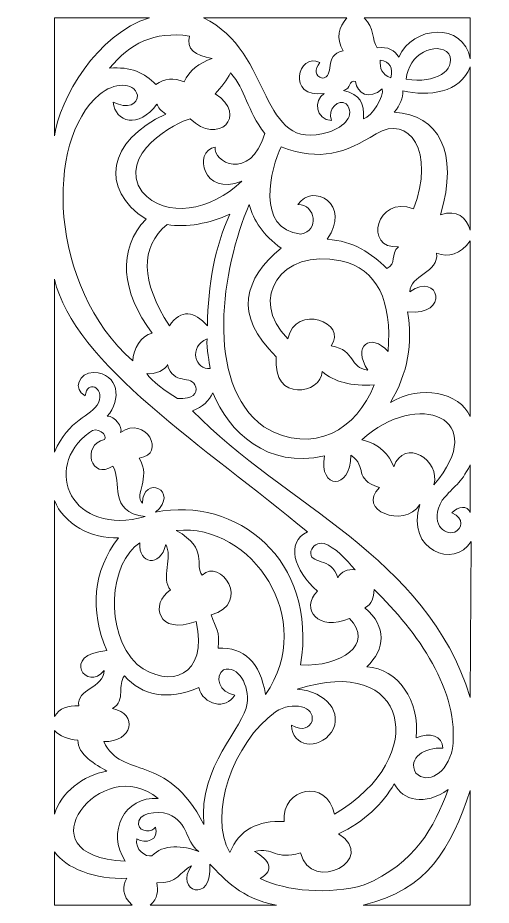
# Model space of a CAD drawing. Header units: centimetres. Extents: x -50 to 50, y -59 to 59.
# Drawn here: x 19.9 to 50.1, y 2.3 to 58.9 of the extents above; entities that cross this region are included whole.
import ezdxf

# ---------------------------------------------------------------- set-up
doc = ezdxf.new("R2010")
doc.units = ezdxf.units.CM
doc.header["$MEASUREMENT"] = 0
doc.layers.add('layer 1', color=7, linetype='Continuous')

msp = doc.modelspace()

# ---------------------------------------------------------------- linework, layer by layer
at = {"layer": 'layer 1', "color": 230, "lineweight": 9}
for points, knots in [([(28.304, 58.92267), (28.304, 58.92267), (22.23621, 58.92267), (22.23621, 58.92267), (22.23621, 58.92267), (22.23621, 58.92267), (22.23621, 51.3925), (22.23621, 51.3925), (22.23621, 51.3925), (22.5555, 53.71577), (24.94278, 57.90988), (28.304, 58.92267)], [0, 0, 0, 0, 0.25, 0.25, 0.25, 0.25, 0.5, 0.5, 0.5, 0.5, 1, 1, 1, 1]), ([(31.74334, 58.92264), (36.29212, 56.73862), (35.20465, 50.21689), (39.72137, 51.62818), (39.72137, 51.62818), (40.76379, 51.95614), (41.46827, 52.71449), (40.85925, 53.42751), (40.85925, 53.42751), (40.40723, 53.76436), (39.64242, 53.14054), (39.9195, 52.35881), (39.9195, 52.35881), (38.90958, 52.43296), (38.75293, 53.67045), (39.46132, 54.0911), (39.46132, 54.0911), (37.00696, 53.73365), (37.79131, 56.79366), (39.1765, 56.05908), (39.1765, 56.05908), (38.82459, 55.62798), (38.86587, 55.19197), (39.31891, 55.07509), (39.31891, 55.07509), (40.20018, 55.1242), (39.36018, 56.56385), (40.66249, 56.81328), (40.66249, 56.81328), (40.18765, 57.65394), (40.39579, 58.31913), (40.9119, 58.90829), (40.9119, 58.90829), (40.9119, 58.90829), (31.74334, 58.92264), (31.74334, 58.92264)], [0, 0, 0, 0, 0.1, 0.1, 0.1, 0.1, 0.2, 0.2, 0.2, 0.2, 0.3, 0.3, 0.3, 0.3, 0.4, 0.4, 0.4, 0.4, 0.5, 0.5, 0.5, 0.5, 0.6, 0.6, 0.6, 0.6, 0.7, 0.7, 0.7, 0.7, 0.8, 0.8, 0.8, 0.8, 1, 1, 1, 1]), ([(42.00917, 58.90876), (42.67787, 58.28027), (42.48283, 57.52427), (42.84195, 57.00183), (42.84195, 57.00183), (43.54577, 57.10601), (43.9544, 56.84282), (44.22887, 56.41261), (44.22887, 56.41261), (45.0957, 58.42382), (48.34023, 58.67207), (48.78603, 56.31126), (48.78603, 56.31126), (48.78603, 56.31126), (48.78358, 58.92231), (48.78358, 58.92231), (48.78358, 58.92231), (48.78358, 58.92231), (42.00917, 58.90876), (42.00917, 58.90876)], [0, 0, 0, 0, 0.16666667, 0.16666667, 0.16666667, 0.16666667, 0.33333333, 0.33333333, 0.33333333, 0.33333333, 0.5, 0.5, 0.5, 0.5, 0.66666667, 0.66666667, 0.66666667, 0.66666667, 1, 1, 1, 1]), ([(25.75305, 55.70555), (27.07858, 55.82393), (28.00215, 55.39872), (28.70027, 54.66853), (28.70027, 54.66853), (29.25647, 55.03287), (29.85292, 55.12913), (30.50822, 54.83351), (30.50822, 54.83351), (30.85134, 55.55925), (31.46532, 56.04435), (32.3038, 56.33012), (32.3038, 56.33012), (31.20167, 56.49606), (30.63617, 56.93011), (30.85496, 57.75602), (30.85496, 57.75602), (28.59294, 58.07026), (27.03265, 57.28462), (25.75305, 55.70555)], [0, 0, 0, 0, 0.16666667, 0.16666667, 0.16666667, 0.16666667, 0.33333333, 0.33333333, 0.33333333, 0.33333333, 0.5, 0.5, 0.5, 0.5, 0.66666667, 0.66666667, 0.66666667, 0.66666667, 1, 1, 1, 1]), ([(44.69944, 54.99849), (46.56518, 54.7078), (47.90256, 55.54644), (47.42375, 56.63062), (47.42375, 56.63062), (46.63432, 57.4624), (44.78713, 56.61391), (44.69944, 54.99849)], [0, 0, 0, 0, 0.33333333, 0.33333333, 0.33333333, 0.33333333, 1, 1, 1, 1]), ([(43.04008, 56.22406), (43.65924, 56.11408), (43.88214, 55.73698), (43.70878, 55.09277), (43.70878, 55.09277), (43.14531, 55.28426), (42.98435, 55.71439), (43.04008, 56.22406)], [0, 0, 0, 0, 0.33333333, 0.33333333, 0.33333333, 0.33333333, 1, 1, 1, 1]), ([(48.77353, 55.78804), (48.17913, 54.13041), (46.11113, 53.87508), (44.47654, 54.26787), (44.47654, 54.26787), (44.49307, 53.81223), (44.31145, 53.35657), (43.93167, 52.90089), (43.93167, 52.90089), (46.76229, 52.7487), (48.06427, 50.36195), (46.89094, 46.36018), (46.89094, 46.36018), (47.95152, 46.70924), (48.53373, 46.18133), (48.78591, 45.37072), (48.78591, 45.37072), (48.78591, 45.37072), (48.77353, 55.78804), (48.77353, 55.78804)], [0, 0, 0, 0, 0.16666667, 0.16666667, 0.16666667, 0.16666667, 0.33333333, 0.33333333, 0.33333333, 0.33333333, 0.5, 0.5, 0.5, 0.5, 0.66666667, 0.66666667, 0.66666667, 0.66666667, 1, 1, 1, 1]), ([(33.48021, 55.39916), (33.26144, 54.94743), (32.8693, 54.47803), (32.48955, 54.07932), (32.48955, 54.07932), (34.66075, 52.68092), (32.64642, 50.73261), (30.90449, 52.47665), (30.90449, 52.47665), (30.03766, 52.28026), (26.15551, 50.19836), (27.83963, 47.81007), (27.83963, 47.81007), (29.32564, 46.08956), (32.19028, 46.59038), (34.2046, 48.49156), (34.2046, 48.49156), (31.70147, 47.49772), (31.04684, 50.39975), (32.4974, 50.67589), (32.4974, 50.67589), (32.29613, 49.75067), (34.72232, 48.41225), (35.65966, 51.53391), (35.65966, 51.53391), (34.51214, 53.02267), (34.44196, 54.34643), (33.48021, 55.39916)], [0, 0, 0, 0, 0.125, 0.125, 0.125, 0.125, 0.25, 0.25, 0.25, 0.25, 0.375, 0.375, 0.375, 0.375, 0.5, 0.5, 0.5, 0.5, 0.625, 0.625, 0.625, 0.625, 0.75, 0.75, 0.75, 0.75, 1, 1, 1, 1]), ([(41.45502, 54.85708), (41.56847, 54.09489), (42.32793, 53.64707), (43.16391, 54.38571), (43.16391, 54.38571), (43.30827, 53.92476), (42.51998, 52.61807), (41.97512, 52.47665), (41.97512, 52.47665), (41.99964, 53.50682), (41.78551, 54.01157), (40.68726, 54.29144), (40.68726, 54.29144), (41.19085, 54.38571), (41.00098, 54.98671), (41.45502, 54.85708)], [0, 0, 0, 0, 0.2, 0.2, 0.2, 0.2, 0.4, 0.4, 0.4, 0.4, 0.6, 0.6, 0.6, 0.6, 1, 1, 1, 1]), ([(29.33801, 52.78305), (29.02639, 52.9873), (28.83857, 53.19942), (28.77457, 53.4194), (28.77457, 53.4194), (27.61105, 51.80383), (26.11577, 52.26936), (25.97595, 53.53724), (25.97595, 53.53724), (26.92664, 53.07683), (27.55498, 53.4194), (27.53624, 53.98504), (27.53624, 53.98504), (27.29014, 54.86646), (26.00745, 54.77316), (25.10912, 54.03218), (25.10912, 54.03218), (21.58403, 51.07825), (21.87728, 41.76986), (27.22864, 37.0289), (27.22864, 37.0289), (27.27818, 37.81453), (27.73437, 38.61834), (28.47737, 38.80687), (28.47737, 38.80687), (26.50017, 41.37586), (26.21949, 44.1884), (28.08111, 46.06599), (28.08111, 46.06599), (25.0648, 48.02219), (25.63258, 51.06254), (29.33801, 52.78305)], [0, 0, 0, 0, 0.11111111, 0.11111111, 0.11111111, 0.11111111, 0.22222222, 0.22222222, 0.22222222, 0.22222222, 0.33333333, 0.33333333, 0.33333333, 0.33333333, 0.44444444, 0.44444444, 0.44444444, 0.44444444, 0.55555556, 0.55555556, 0.55555556, 0.55555556, 0.66666667, 0.66666667, 0.66666667, 0.66666667, 0.77777778, 0.77777778, 0.77777778, 0.77777778, 1, 1, 1, 1]), ([(36.70604, 50.68544), (36.03528, 49.34989), (35.04255, 45.4218), (37.96294, 45.12325), (37.96294, 45.12325), (39.17903, 45.31035), (38.91102, 47.01795), (37.78272, 47.01493), (37.78272, 47.01493), (38.72252, 48.43655), (41.24312, 46.98415), (39.64108, 44.79398), (39.64108, 44.79398), (41.35613, 44.6916), (42.46819, 43.88492), (43.45512, 42.93206), (43.45512, 42.93206), (44.11168, 43.20772), (43.63828, 43.83437), (44.20924, 44.31548), (44.20924, 44.31548), (41.93687, 44.12694), (42.77518, 47.67172), (45.16401, 46.7266), (45.16401, 46.7266), (46.5633, 50.36798), (44.88928, 52.81055), (42.76765, 51.51034), (42.76765, 51.51034), (40.76172, 50.28601), (39.26831, 49.73875), (36.70604, 50.68544)], [0, 0, 0, 0, 0.11111111, 0.11111111, 0.11111111, 0.11111111, 0.22222222, 0.22222222, 0.22222222, 0.22222222, 0.33333333, 0.33333333, 0.33333333, 0.33333333, 0.44444444, 0.44444444, 0.44444444, 0.44444444, 0.55555556, 0.55555556, 0.55555556, 0.55555556, 0.66666667, 0.66666667, 0.66666667, 0.66666667, 0.77777778, 0.77777778, 0.77777778, 0.77777778, 1, 1, 1, 1]), ([(34.669, 47.00874), (32.93686, 42.97041), (31.73862, 35.64833), (35.61013, 32.82044), (35.61013, 32.82044), (38.77221, 30.95787), (41.57903, 32.68638), (42.64381, 35.50726), (42.64381, 35.50726), (41.20734, 35.41299), (40.1011, 35.69581), (39.3251, 36.35573), (39.3251, 36.35573), (39.30479, 34.94028), (36.12595, 34.31896), (36.39535, 37.29871), (36.39535, 37.29871), (33.60502, 39.9677), (34.37539, 42.30296), (36.69985, 44.22764), (36.69985, 44.22764), (35.56676, 45.05453), (34.94346, 45.99335), (34.669, 47.00874)], [0, 0, 0, 0, 0.14285714, 0.14285714, 0.14285714, 0.14285714, 0.28571429, 0.28571429, 0.28571429, 0.28571429, 0.42857143, 0.42857143, 0.42857143, 0.42857143, 0.57142857, 0.57142857, 0.57142857, 0.57142857, 0.71428571, 0.71428571, 0.71428571, 0.71428571, 1, 1, 1, 1]), ([(33.43067, 46.39596), (32.11774, 45.79354), (30.67355, 45.52748), (29.4185, 45.73603), (29.4185, 45.73603), (27.68484, 44.27479), (27.73437, 42.12221), (29.5671, 39.27824), (29.5671, 39.27824), (30.34108, 40.3467), (31.15424, 40.22101), (31.99421, 39.27824), (31.99421, 39.27824), (32.03963, 41.88652), (32.46067, 44.29052), (33.43067, 46.39596)], [0, 0, 0, 0, 0.2, 0.2, 0.2, 0.2, 0.4, 0.4, 0.4, 0.4, 0.6, 0.6, 0.6, 0.6, 1, 1, 1, 1]), ([(37.13678, 38.44571), (34.5618, 40.99685), (36.69985, 44.22764), (40.51389, 43.42631), (40.51389, 43.42631), (42.84917, 42.88718), (43.80059, 40.87008), (43.53541, 37.62844), (43.53541, 37.62844), (42.42472, 38.88575), (41.20297, 37.97438), (42.24755, 36.45001), (42.24755, 36.45001), (41.03399, 36.58357), (41.52932, 37.68343), (39.89473, 38.00553), (39.89473, 38.00553), (41.02572, 39.45108), (37.61558, 40.73971), (37.13678, 38.44571)], [0, 0, 0, 0, 0.16666667, 0.16666667, 0.16666667, 0.16666667, 0.33333333, 0.33333333, 0.33333333, 0.33333333, 0.5, 0.5, 0.5, 0.5, 0.66666667, 0.66666667, 0.66666667, 0.66666667, 1, 1, 1, 1]), ([(48.78591, 44.69902), (48.12963, 43.82893), (47.42296, 43.59074), (46.63454, 43.91481), (46.63454, 43.91481), (46.81616, 42.67353), (44.91409, 42.47572), (44.92233, 41.44655), (44.92233, 41.44655), (46.81285, 42.77425), (47.50219, 39.84782), (44.78612, 40.17384), (44.78612, 40.17384), (45.10808, 38.1391), (44.82327, 36.29289), (43.68401, 34.37597), (43.68401, 34.37597), (45.62814, 35.54465), (48.0729, 35.0458), (48.78591, 33.48036), (48.78591, 33.48036), (48.78591, 33.48036), (48.78591, 44.69902), (48.78591, 44.69902)], [0, 0, 0, 0, 0.14285714, 0.14285714, 0.14285714, 0.14285714, 0.28571429, 0.28571429, 0.28571429, 0.28571429, 0.42857143, 0.42857143, 0.42857143, 0.42857143, 0.57142857, 0.57142857, 0.57142857, 0.57142857, 0.71428571, 0.71428571, 0.71428571, 0.71428571, 1, 1, 1, 1]), ([(22.23621, 42.24788), (22.23621, 42.24788), (22.23617, 31.21206), (22.23617, 31.21206), (22.23617, 31.21206), (23.13459, 33.33983), (24.5663, 33.46881), (25.05169, 34.361), (25.05169, 34.361), (25.46711, 35.36501), (24.26387, 35.85289), (24.19991, 34.80381), (24.19991, 34.80381), (23.37433, 35.23592), (23.78319, 36.26498), (24.73261, 36.30423), (24.73261, 36.30423), (26.37089, 36.22277), (26.51664, 34.54948), (25.60548, 33.50454), (25.60548, 33.50454), (26.09449, 33.52176), (26.59284, 32.8367), (26.4589, 32.46691), (26.4589, 32.46691), (28.04808, 33.61786), (29.42368, 31.05028), (27.64875, 30.83813), (27.64875, 30.83813), (28.42476, 29.48687), (27.29186, 28.55148), (27.84499, 27.95441), (27.84499, 27.95441), (27.8591, 29.81104), (30.2933, 28.7473), (28.6755, 27.37609), (28.6755, 27.37609), (33.83058, 28.44054), (39.05387, 24.37519), (37.94981, 17.63782), (37.94981, 17.63782), (40.52223, 17.49713), (42.68189, 18.97027), (41.06855, 20.61173), (41.06855, 20.61173), (39.09481, 19.71824), (37.88242, 21.21096), (39.0279, 22.35598), (39.0279, 22.35598), (37.50897, 23.66393), (36.98462, 25.471), (38.38397, 26.12696), (38.38397, 26.12696), (31.94685, 31.47436), (23.43872, 36.88167), (22.23621, 42.24788)], [0, 0, 0, 0, 0.06666667, 0.06666667, 0.06666667, 0.06666667, 0.13333333, 0.13333333, 0.13333333, 0.13333333, 0.2, 0.2, 0.2, 0.2, 0.26666667, 0.26666667, 0.26666667, 0.26666667, 0.33333333, 0.33333333, 0.33333333, 0.33333333, 0.4, 0.4, 0.4, 0.4, 0.46666667, 0.46666667, 0.46666667, 0.46666667, 0.53333333, 0.53333333, 0.53333333, 0.53333333, 0.6, 0.6, 0.6, 0.6, 0.66666667, 0.66666667, 0.66666667, 0.66666667, 0.73333333, 0.73333333, 0.73333333, 0.73333333, 0.8, 0.8, 0.8, 0.8, 0.86666667, 0.86666667, 0.86666667, 0.86666667, 1, 1, 1, 1]), ([(31.97908, 38.44466), (30.75423, 37.95606), (31.23758, 36.41307), (32.17688, 36.55553), (32.17688, 36.55553), (32.1339, 36.8879), (31.91708, 37.80243), (31.97908, 38.44466)], [0, 0, 0, 0, 0.33333333, 0.33333333, 0.33333333, 0.33333333, 1, 1, 1, 1]), ([(29.44326, 36.80353), (29.37446, 36.48789), (28.64224, 36.1353), (28.11967, 36.2251), (28.11967, 36.2251), (28.44959, 35.74406), (29.31101, 35.08579), (30.08502, 34.6419), (30.08502, 34.6419), (31.13027, 34.57422), (31.33959, 34.98351), (31.2585, 35.36794), (31.2585, 35.36794), (31.01462, 36.21168), (29.81029, 35.41931), (29.44326, 36.80353)], [0, 0, 0, 0, 0.2, 0.2, 0.2, 0.2, 0.4, 0.4, 0.4, 0.4, 0.6, 0.6, 0.6, 0.6, 1, 1, 1, 1]), ([(41.85127, 32.00112), (42.98434, 31.75574), (43.62474, 31.0235), (43.89925, 30.27527), (43.89925, 30.27527), (44.54612, 32.16753), (46.93048, 30.71481), (46.45784, 29.12575), (46.45784, 29.12575), (50.12541, 33.40548), (45.44865, 35.25561), (41.85127, 32.00112)], [0, 0, 0, 0, 0.25, 0.25, 0.25, 0.25, 0.5, 0.5, 0.5, 0.5, 1, 1, 1, 1]), ([(32.34095, 34.98875), (32.08509, 34.48788), (31.70535, 34.07544), (31.05309, 33.85746), (31.05309, 33.85746), (36.96402, 27.76105), (45.94601, 24.68143), (48.78591, 15.56823), (48.78591, 15.56823), (48.78591, 15.56823), (48.83544, 25.51417), (48.83544, 25.51417), (48.83544, 25.51417), (47.78945, 23.74185), (44.63494, 24.94761), (45.566, 27.8645), (45.566, 27.8645), (44.53378, 26.30265), (41.47862, 27.53071), (42.98404, 28.9545), (42.98404, 28.9545), (41.25199, 29.52084), (42.29099, 30.22721), (41.15782, 31.02923), (41.15782, 31.02923), (41.15503, 28.73524), (39.09669, 28.83703), (39.46789, 30.9739), (39.46789, 30.9739), (35.80434, 30.13051), (33.38033, 32.5173), (32.34095, 34.98875)], [0, 0, 0, 0, 0.11111111, 0.11111111, 0.11111111, 0.11111111, 0.22222222, 0.22222222, 0.22222222, 0.22222222, 0.33333333, 0.33333333, 0.33333333, 0.33333333, 0.44444444, 0.44444444, 0.44444444, 0.44444444, 0.55555556, 0.55555556, 0.55555556, 0.55555556, 0.66666667, 0.66666667, 0.66666667, 0.66666667, 0.77777778, 0.77777778, 0.77777778, 0.77777778, 1, 1, 1, 1]), ([(25.95119, 30.32217), (24.58077, 29.37547), (23.91164, 31.6567), (25.4249, 32.025), (25.4249, 32.025), (25.66236, 32.26483), (24.96181, 32.92892), (24.4648, 32.4764), (24.4648, 32.4764), (21.36795, 30.19221), (23.34372, 25.77205), (28.03066, 27.09937), (28.03066, 27.09937), (25.58119, 27.42276), (26.61527, 29.2773), (25.95119, 30.32217)], [0, 0, 0, 0, 0.2, 0.2, 0.2, 0.2, 0.4, 0.4, 0.4, 0.4, 0.6, 0.6, 0.6, 0.6, 1, 1, 1, 1]), ([(48.77972, 30.39877), (48.13993, 29.11822), (47.79788, 29.12471), (46.99709, 28.15054), (46.99709, 28.15054), (46.15087, 26.70578), (47.10119, 25.8746), (47.79525, 26.11517), (47.79525, 26.11517), (48.26241, 26.33647), (48.42439, 26.95624), (47.61607, 27.35032), (47.61607, 27.35032), (48.03331, 27.81257), (48.59076, 27.79288), (48.7853, 27.37291), (48.7853, 27.37291), (48.7853, 27.37291), (48.77972, 30.39877), (48.77972, 30.39877)], [0, 0, 0, 0, 0.16666667, 0.16666667, 0.16666667, 0.16666667, 0.33333333, 0.33333333, 0.33333333, 0.33333333, 0.5, 0.5, 0.5, 0.5, 0.66666667, 0.66666667, 0.66666667, 0.66666667, 1, 1, 1, 1]), ([(26.31752, 25.74842), (24.62687, 25.64676), (22.77893, 26.66032), (22.23544, 28.13335), (22.23544, 28.13335), (22.23544, 28.13335), (22.23621, 14.34266), (22.23621, 14.34266), (22.23621, 14.34266), (22.53342, 14.87687), (23.1228, 15.08445), (23.7832, 15.02159), (23.7832, 15.02159), (23.61398, 16.13718), (25.36505, 16.13781), (25.40632, 17.28873), (25.40632, 17.28873), (24.29296, 15.85087), (22.60596, 18.33891), (25.56904, 18.55132), (25.56904, 18.55132), (24.49028, 21.1618), (24.67128, 23.60649), (26.31752, 25.74842)], [0, 0, 0, 0, 0.14285714, 0.14285714, 0.14285714, 0.14285714, 0.28571429, 0.28571429, 0.28571429, 0.28571429, 0.42857143, 0.42857143, 0.42857143, 0.42857143, 0.57142857, 0.57142857, 0.57142857, 0.57142857, 0.71428571, 0.71428571, 0.71428571, 0.71428571, 1, 1, 1, 1]), ([(30.01289, 26.22123), (32.14281, 25.01139), (31.12739, 24.01365), (31.67225, 23.36943), (31.67225, 23.36943), (32.79709, 24.50663), (34.86975, 21.58165), (32.23003, 20.82547), (32.23003, 20.82547), (32.54754, 19.94447), (32.80325, 19.83414), (32.68768, 18.70285), (32.68768, 18.70285), (34.35528, 18.78928), (35.36243, 17.80727), (35.70919, 15.75677), (35.70919, 15.75677), (39.02589, 20.54426), (34.84653, 26.69265), (30.01289, 26.22123)], [0, 0, 0, 0, 0.16666667, 0.16666667, 0.16666667, 0.16666667, 0.33333333, 0.33333333, 0.33333333, 0.33333333, 0.5, 0.5, 0.5, 0.5, 0.66666667, 0.66666667, 0.66666667, 0.66666667, 1, 1, 1, 1]), ([(29.3442, 25.31384), (29.79149, 24.57735), (29.00045, 23.13379), (29.64588, 22.42085), (29.64588, 22.42085), (28.29288, 21.57381), (28.83154, 19.46541), (31.28047, 20.41752), (31.28047, 20.41752), (32.08538, 16.94509), (29.57534, 16.03961), (27.51148, 17.67761), (27.51148, 17.67761), (25.35625, 19.73228), (25.75263, 24.21026), (27.68484, 25.43168), (27.68484, 25.43168), (27.58167, 24.05289), (28.97685, 23.84865), (29.3442, 25.31384)], [0, 0, 0, 0, 0.16666667, 0.16666667, 0.16666667, 0.16666667, 0.33333333, 0.33333333, 0.33333333, 0.33333333, 0.5, 0.5, 0.5, 0.5, 0.66666667, 0.66666667, 0.66666667, 0.66666667, 1, 1, 1, 1]), ([(39.44659, 25.37853), (39.09134, 25.46453), (38.70523, 25.26447), (38.60763, 24.89372), (38.60763, 24.89372), (38.44468, 23.99122), (39.94531, 24.57255), (40.32615, 23.19812), (40.32615, 23.19812), (40.50276, 23.61159), (40.99019, 23.75062), (41.42406, 23.71118), (41.42406, 23.71118), (40.87247, 24.38339), (40.14674, 25.15418), (39.44659, 25.37853)], [0, 0, 0, 0, 0.2, 0.2, 0.2, 0.2, 0.4, 0.4, 0.4, 0.4, 0.6, 0.6, 0.6, 0.6, 1, 1, 1, 1]), ([(42.64381, 22.45026), (42.62177, 21.91662), (42.52207, 21.545), (42.06154, 21.28278), (42.06154, 21.28278), (43.48149, 20.05723), (43.3599, 18.67789), (42.17234, 17.50929), (42.17234, 17.50929), (44.17658, 17.4208), (45.57062, 15.33258), (45.33223, 12.99671), (45.33223, 12.99671), (46.20326, 13.36018), (47.01646, 13.14026), (47.04111, 12.33679), (47.04111, 12.33679), (45.85562, 12.38009), (44.78382, 11.74697), (45.29946, 10.74233), (45.29946, 10.74233), (46.05414, 9.99932), (47.33289, 10.69354), (47.64665, 12.31576), (47.64665, 12.31576), (48.13278, 15.91692), (45.41876, 19.78413), (42.64381, 22.45026)], [0, 0, 0, 0, 0.125, 0.125, 0.125, 0.125, 0.25, 0.25, 0.25, 0.25, 0.375, 0.375, 0.375, 0.375, 0.5, 0.5, 0.5, 0.5, 0.625, 0.625, 0.625, 0.625, 0.75, 0.75, 0.75, 0.75, 1, 1, 1, 1]), ([(37.74005, 16.08673), (44.80076, 18.42669), (46.38052, 11.81721), (40.11763, 8.12055), (40.11763, 8.12055), (39.60928, 10.43898), (36.73744, 9.81729), (36.89798, 7.64918), (36.89798, 7.64918), (35.2469, 7.72577), (34.02508, 7.16408), (33.43067, 5.66941), (33.43067, 5.66941), (32.0355, 8.06555), (33.62883, 12.70858), (36.35312, 14.64905), (36.35312, 14.64905), (37.45237, 15.3502), (38.86811, 15.00192), (38.68117, 14.05983), (38.68117, 14.05983), (38.46219, 13.64642), (38.1871, 13.37942), (37.36295, 13.80289), (37.36295, 13.80289), (37.40944, 12.39226), (39.07563, 12.16969), (39.92387, 13.35966), (39.92387, 13.35966), (40.68687, 14.54426), (39.60577, 15.9532), (37.74005, 16.08673)], [0, 0, 0, 0, 0.11111111, 0.11111111, 0.11111111, 0.11111111, 0.22222222, 0.22222222, 0.22222222, 0.22222222, 0.33333333, 0.33333333, 0.33333333, 0.33333333, 0.44444444, 0.44444444, 0.44444444, 0.44444444, 0.55555556, 0.55555556, 0.55555556, 0.55555556, 0.66666667, 0.66666667, 0.66666667, 0.66666667, 0.77777778, 0.77777778, 0.77777778, 0.77777778, 1, 1, 1, 1]), ([(33.73956, 15.71879), (32.76099, 15.85281), (32.4313, 16.94704), (33.03136, 17.32477), (33.03136, 17.32477), (33.9764, 17.64774), (34.69256, 16.28112), (34.53278, 15.19113), (34.53278, 15.19113), (34.35942, 13.65917), (31.39982, 11.18447), (31.77132, 7.46063), (31.77132, 7.46063), (29.35244, 12.13507), (26.53732, 10.2869), (25.38156, 12.74589), (25.38156, 12.74589), (27.24421, 12.70761), (27.57238, 14.52631), (25.9388, 14.86117), (25.9388, 14.86117), (26.81801, 15.3954), (26.21349, 16.38225), (26.70882, 16.94004), (26.70882, 16.94004), (27.82705, 15.67434), (29.43921, 15.35013), (31.45151, 16.1919), (31.45151, 16.1919), (31.71352, 15.09378), (33.20908, 14.73327), (33.73956, 15.71879)], [0, 0, 0, 0, 0.11111111, 0.11111111, 0.11111111, 0.11111111, 0.22222222, 0.22222222, 0.22222222, 0.22222222, 0.33333333, 0.33333333, 0.33333333, 0.33333333, 0.44444444, 0.44444444, 0.44444444, 0.44444444, 0.55555556, 0.55555556, 0.55555556, 0.55555556, 0.66666667, 0.66666667, 0.66666667, 0.66666667, 0.77777778, 0.77777778, 0.77777778, 0.77777778, 1, 1, 1, 1]), ([(22.23549, 13.46206), (22.23549, 13.46206), (22.23744, 8.11826), (22.23744, 8.11826), (22.23744, 8.11826), (22.61608, 9.4764), (24.09203, 10.60986), (25.57969, 10.86629), (25.57969, 10.86629), (24.87279, 11.25912), (23.68129, 11.94631), (23.73396, 12.84191), (23.73396, 12.84191), (23.09138, 12.87522), (22.55742, 13.10853), (22.23549, 13.46206)], [0, 0, 0, 0, 0.2, 0.2, 0.2, 0.2, 0.4, 0.4, 0.4, 0.4, 0.6, 0.6, 0.6, 0.6, 1, 1, 1, 1]), ([(28.84887, 9.11043), (25.3299, 12.17239), (19.88571, 5.38483), (26.75228, 5.13144), (26.75228, 5.13144), (25.5176, 6.93379), (26.71711, 9.30581), (28.84887, 9.11043)], [0, 0, 0, 0, 0.33333333, 0.33333333, 0.33333333, 0.33333333, 1, 1, 1, 1]), ([(40.3653, 6.87141), (42.03896, 7.62562), (43.19562, 8.79616), (43.93167, 10.05317), (43.93167, 10.05317), (44.4631, 8.98665), (45.89905, 8.63797), (47.36337, 9.68472), (47.36337, 9.68472), (46.47526, 7.27925), (45.28881, 4.99997), (42.0138, 3.60402), (42.0138, 3.60402), (39.79688, 2.96841), (37.02713, 3.19822), (35.36246, 4.01961), (35.36246, 4.01961), (36.32446, 4.59313), (35.96943, 5.16664), (35.01573, 5.74012), (35.01573, 5.74012), (36.21277, 6.03866), (36.32009, 5.15876), (37.93818, 5.64584), (37.93818, 5.64584), (38.66412, 2.99293), (42.94796, 5.24602), (40.3653, 6.87141)], [0, 0, 0, 0, 0.125, 0.125, 0.125, 0.125, 0.25, 0.25, 0.25, 0.25, 0.375, 0.375, 0.375, 0.375, 0.5, 0.5, 0.5, 0.5, 0.625, 0.625, 0.625, 0.625, 0.75, 0.75, 0.75, 0.75, 1, 1, 1, 1]), ([(48.78436, 9.62894), (47.56733, 5.96343), (46.05795, 3.28462), (41.95035, 2.32267), (41.95035, 2.32267), (41.95035, 2.32267), (48.7859, 2.32267), (48.7859, 2.32267), (48.7859, 2.32267), (48.7859, 2.32267), (48.78436, 9.62894), (48.78436, 9.62894)], [0, 0, 0, 0, 0.25, 0.25, 0.25, 0.25, 0.5, 0.5, 0.5, 0.5, 1, 1, 1, 1]), ([(28.67516, 7.29704), (28.98559, 6.46405), (28.00841, 6.1871), (27.49909, 6.55324), (27.49909, 6.55324), (27.3335, 5.85598), (28.0631, 5.36492), (28.4588, 5.46319), (28.4588, 5.46319), (29.13611, 6.21302), (30.48142, 6.13736), (31.44316, 5.73423), (31.44316, 5.73423), (30.54332, 6.44521), (30.83845, 7.53918), (29.50518, 8.12644), (29.50518, 8.12644), (28.75646, 8.37975), (27.49681, 8.16978), (27.59816, 7.46063), (27.59816, 7.46063), (27.68494, 6.95861), (28.50183, 6.93617), (28.67516, 7.29704)], [0, 0, 0, 0, 0.14285714, 0.14285714, 0.14285714, 0.14285714, 0.28571429, 0.28571429, 0.28571429, 0.28571429, 0.42857143, 0.42857143, 0.42857143, 0.42857143, 0.57142857, 0.57142857, 0.57142857, 0.57142857, 0.71428571, 0.71428571, 0.71428571, 0.71428571, 1, 1, 1, 1]), ([(22.23575, 5.72462), (22.23575, 5.72462), (22.23575, 2.32318), (22.23575, 2.32318), (22.23575, 2.32318), (22.23575, 2.32318), (27.18536, 2.32288), (27.18536, 2.32288), (27.18536, 2.32288), (26.53922, 2.92783), (26.54338, 3.48933), (26.85516, 4.0314), (26.85516, 4.0314), (24.86924, 3.923), (22.89996, 4.70108), (22.23575, 5.72462)], [0, 0, 0, 0, 0.2, 0.2, 0.2, 0.2, 0.4, 0.4, 0.4, 0.4, 0.6, 0.6, 0.6, 0.6, 1, 1, 1, 1]), ([(28.34765, 2.323), (28.83884, 2.75313), (28.84943, 3.24605), (28.77457, 3.73679), (28.77457, 3.73679), (30.1037, 3.68571), (30.24404, 4.45955), (30.97879, 4.82094), (30.97879, 4.82094), (29.82281, 3.23945), (32.36571, 2.31089), (32.14281, 4.93879), (32.14281, 4.93879), (33.15653, 3.95671), (34.11146, 2.73171), (36.41251, 2.32315), (36.41251, 2.32315), (36.41251, 2.32315), (28.34765, 2.323), (28.34765, 2.323)], [0, 0, 0, 0, 0.16666667, 0.16666667, 0.16666667, 0.16666667, 0.33333333, 0.33333333, 0.33333333, 0.33333333, 0.5, 0.5, 0.5, 0.5, 0.66666667, 0.66666667, 0.66666667, 0.66666667, 1, 1, 1, 1])]:
    msp.add_open_spline(points, degree=3, knots=knots, dxfattribs=at)

doc.saveas('drawing.dxf')
